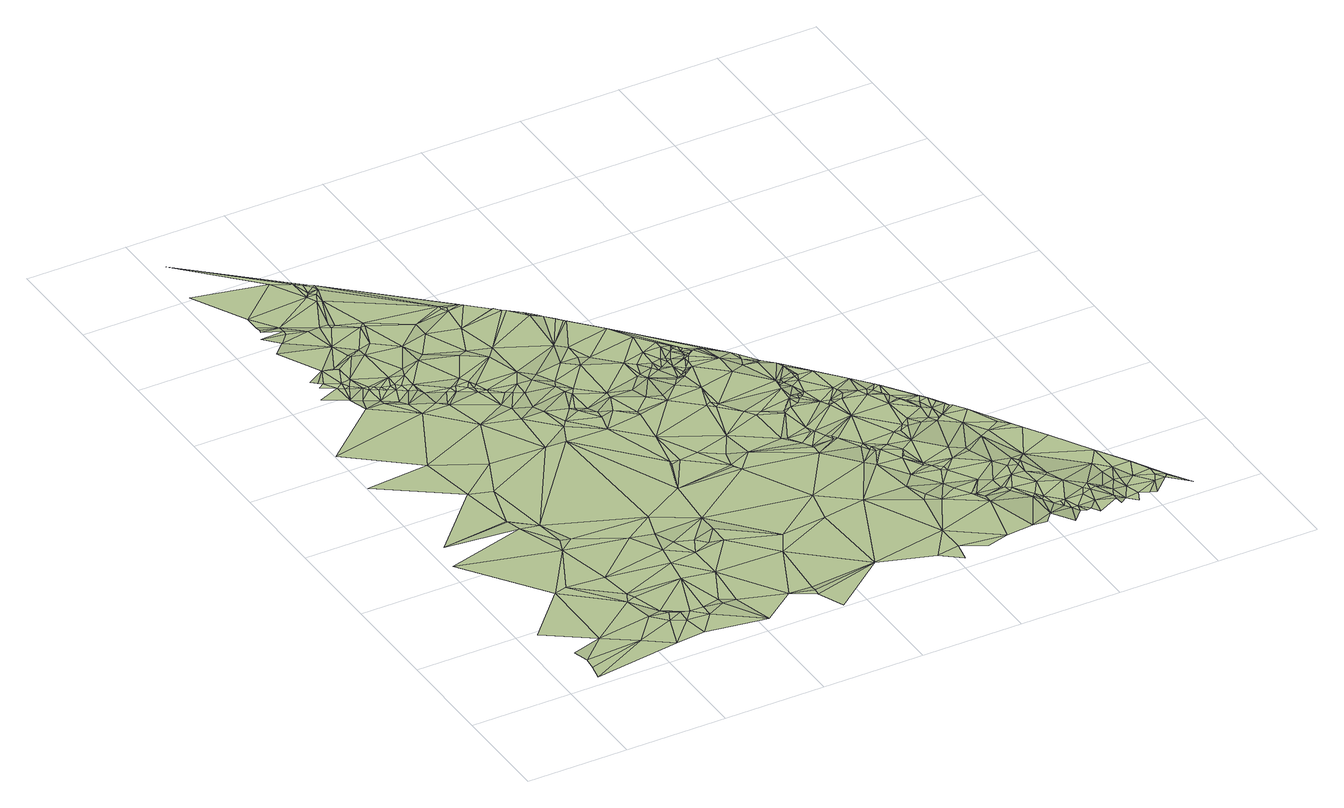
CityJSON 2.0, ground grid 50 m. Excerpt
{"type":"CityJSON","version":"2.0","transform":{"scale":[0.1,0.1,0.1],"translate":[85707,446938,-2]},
"CityObjects":{
"terrain1":{"type":"TINRelief","geometry":[{"type":"CompositeSurface","lod":"1","boundaries":[[[0,1,2]],[[3,4,5]],[[3,2,4]],[[0,6,7]],[[3,0,2]],[[3,5,8]],[[3,9,0]],[[10,6,0]],[[6,11,12]],[[9,10,0]],[[13,6,10]],[[3,8,14]],[[13,11,6]],[[3,14,9]],[[11,15,12]],[[15,16,17]],[[18,17,16]],[[13,10,19]],[[18,20,17]],[[13,19,21]],[[22,14,8]],[[23,10,9]],[[13,21,11]],[[14,24,9]],[[25,22,8]],[[26,19,10]],[[24,23,9]],[[23,26,10]],[[27,20,28]],[[29,24,14]],[[29,14,22]],[[29,23,24]],[[29,30,23]],[[11,31,15]],[[29,22,30]],[[32,16,15]],[[32,18,16]],[[25,33,22]],[[34,19,26]],[[31,32,15]],[[23,34,26]],[[33,30,22]],[[11,35,31]],[[36,20,18]],[[37,21,19]],[[36,18,32]],[[30,34,23]],[[31,35,32]],[[38,39,28]],[[21,40,11]],[[33,41,30]],[[42,33,25]],[[43,28,20]],[[41,34,30]],[[40,35,11]],[[38,44,39]],[[45,41,33]],[[37,19,34]],[[36,43,20]],[[45,46,41]],[[46,34,41]],[[47,48,49]],[[42,45,33]],[[50,21,37]],[[50,40,21]],[[51,52,48]],[[53,54,55]],[[56,32,35]],[[44,57,47]],[[54,51,55]],[[45,58,46]],[[59,48,47]],[[60,51,48]],[[59,47,61]],[[42,58,45]],[[62,57,44]],[[60,55,51]],[[60,48,59]],[[47,57,63]],[[64,36,32]],[[62,44,65]],[[46,66,34]],[[47,63,61]],[[60,59,67]],[[59,61,67]],[[68,28,43]],[[38,65,44]],[[58,66,46]],[[66,37,34]],[[56,35,40]],[[69,60,67]],[[61,63,67]],[[70,57,62]],[[70,63,57]],[[60,71,55]],[[68,38,28]],[[69,67,63]],[[69,71,60]],[[72,62,65]],[[71,73,55]],[[74,69,63]],[[64,43,36]],[[75,76,55]],[[74,63,70]],[[77,78,79]],[[80,70,62]],[[81,72,65]],[[38,81,65]],[[42,82,58]],[[75,79,76]],[[83,40,50]],[[84,74,70]],[[85,50,37]],[[86,87,88]],[[80,84,70]],[[89,78,77]],[[90,80,62]],[[91,86,88]],[[85,37,66]],[[92,62,72]],[[75,55,73]],[[91,88,93]],[[94,84,80]],[[89,88,87]],[[92,90,62]],[[74,95,69]],[[82,66,58]],[[96,71,69]],[[90,94,80]],[[96,73,71]],[[83,50,97]],[[84,95,74]],[[83,56,40]],[[85,97,50]],[[81,98,72]],[[99,94,90]],[[100,77,79]],[[94,95,84]],[[38,101,81]],[[102,32,56]],[[92,99,90]],[[92,72,98]],[[99,95,94]],[[100,89,77]],[[96,103,73]],[[75,73,103]],[[75,100,79]],[[92,104,99]],[[100,88,89]],[[105,106,93]],[[95,107,69]],[[96,69,107]],[[102,64,32]],[[108,98,81]],[[92,109,104]],[[99,104,95]],[[101,110,81]],[[111,101,38]],[[92,98,109]],[[112,97,85]],[[68,43,64]],[[108,81,110]],[[68,111,38]],[[113,85,66]],[[98,114,109]],[[115,104,109]],[[115,95,104]],[[116,88,100]],[[108,114,98]],[[117,93,88]],[[118,112,85]],[[96,119,103]],[[120,83,97]],[[75,103,119]],[[121,101,111]],[[115,109,114]],[[108,110,114]],[[116,100,75]],[[96,107,119]],[[120,56,83]],[[101,122,110]],[[123,107,95]],[[123,95,115]],[[113,118,85]],[[121,122,101]],[[82,124,66]],[[120,97,112]],[[116,75,125]],[[126,114,110]],[[121,111,127]],[[128,88,116]],[[129,82,130]],[[131,112,118]],[[132,111,68]],[[129,133,82]],[[124,113,66]],[[107,134,119]],[[126,110,122]],[[105,93,117]],[[135,115,114]],[[136,75,119]],[[121,127,122]],[[116,125,137]],[[138,68,64]],[[136,125,75]],[[131,118,113]],[[135,123,115]],[[105,139,140]],[[141,137,125]],[[131,120,112]],[[117,88,128]],[[123,142,107]],[[127,126,122]],[[143,127,111]],[[144,114,126]],[[133,124,82]],[[128,116,137]],[[136,119,134]],[[145,68,138]],[[107,142,134]],[[127,146,126]],[[144,135,114]],[[145,132,68]],[[132,143,111]],[[136,141,125]],[[147,140,139]],[[120,148,56]],[[149,137,141]],[[148,102,56]],[[127,150,146]],[[135,142,123]],[[144,126,146]],[[143,150,127]],[[151,138,64]],[[128,137,149]],[[151,64,102]],[[152,146,150]],[[136,134,153]],[[154,141,136]],[[134,142,153]],[[144,146,152]],[[149,141,154]],[[143,155,150]],[[131,113,156]],[[105,117,139]],[[152,150,155]],[[157,143,132]],[[158,142,135]],[[159,155,143]],[[154,136,153]],[[160,152,155]],[[131,156,120]],[[117,128,161]],[[159,143,157]],[[117,162,163]],[[164,145,138]],[[159,160,155]],[[129,130,165]],[[117,163,139]],[[117,161,162]],[[166,165,130]],[[124,156,113]],[[128,149,161]],[[129,165,133]],[[167,157,132]],[[168,132,145]],[[163,147,139]],[[144,169,135]],[[151,170,138]],[[163,162,171]],[[167,159,157]],[[162,161,171]],[[161,149,171]],[[170,164,138]],[[158,135,169]],[[168,167,132]],[[163,172,147]],[[163,171,172]],[[133,165,124]],[[158,173,142]],[[164,174,145]],[[175,153,142]],[[175,154,153]],[[147,172,176]],[[168,145,174]],[[177,140,147]],[[151,102,178]],[[172,171,176]],[[148,179,102]],[[180,144,152]],[[151,181,170]],[[182,159,167]],[[180,152,160]],[[159,183,160]],[[182,167,168]],[[151,178,181]],[[175,142,173]],[[158,169,184]],[[178,102,179]],[[185,170,181]],[[180,169,144]],[[158,184,173]],[[182,168,174]],[[149,154,186]],[[120,187,148]],[[182,183,159]],[[188,164,170]],[[148,189,179]],[[149,186,171]],[[190,174,164]],[[183,180,160]],[[191,185,181]],[[148,192,189]],[[193,182,174]],[[124,194,156]],[[176,171,186]],[[181,178,195]],[[191,181,195]],[[188,170,185]],[[120,156,196]],[[180,184,169]],[[175,186,154]],[[197,185,191]],[[177,147,176]],[[193,183,182]],[[188,190,164]],[[193,174,190]],[[192,179,189]],[[165,194,124]],[[198,197,191]],[[184,199,173]],[[148,200,192]],[[201,185,197]],[[202,178,179]],[[203,191,195]],[[203,198,191]],[[180,204,184]],[[175,173,205]],[[206,183,193]],[[202,179,192]],[[201,197,198]],[[188,185,201]],[[207,195,178]],[[183,204,180]],[[208,193,190]],[[204,199,184]],[[206,193,208]],[[148,209,200]],[[120,196,187]],[[207,203,195]],[[148,187,209]],[[199,205,173]],[[210,190,188]],[[210,188,201]],[[211,178,202]],[[202,192,212]],[[210,208,190]],[[207,178,211]],[[213,198,203]],[[214,176,186]],[[175,215,186]],[[175,205,215]],[[216,201,198]],[[192,200,212]],[[156,194,196]],[[213,203,207]],[[214,177,176]],[[210,201,216]],[[206,208,217]],[[206,218,183]],[[218,204,183]],[[213,216,198]],[[207,211,219]],[[220,208,210]],[[213,207,219]],[[186,215,221]],[[215,205,221]],[[187,200,209]],[[212,200,222]],[[177,205,199]],[[204,223,199]],[[202,212,224]],[[220,210,216]],[[220,217,208]],[[214,186,221]],[[214,221,205]],[[206,217,218]],[[165,225,194]],[[211,202,226]],[[227,200,187]],[[214,205,177]],[[213,219,228]],[[213,229,216]],[[224,212,222]],[[230,177,199]],[[227,222,200]],[[211,226,219]],[[231,230,199]],[[223,231,199]],[[213,228,229]],[[220,232,217]],[[218,233,204]],[[204,234,223]],[[194,225,196]],[[165,235,236]],[[228,219,226]],[[224,222,227]],[[233,234,204]],[[237,218,217]],[[232,237,217]],[[202,224,238]],[[216,229,239]],[[202,238,226]],[[220,216,240]],[[165,236,225]],[[241,232,220]],[[196,242,187]],[[241,237,232]],[[223,230,231]],[[227,187,242]],[[228,226,243]],[[216,239,240]],[[244,229,228]],[[241,220,240]],[[245,230,223]],[[244,228,243]],[[246,235,247]],[[245,223,234]],[[224,227,248]],[[244,239,229]],[[237,249,218]],[[218,250,233]],[[245,234,233]],[[251,243,226]],[[236,235,246]],[[245,233,252]],[[218,253,250]],[[224,254,238]],[[240,239,255]],[[244,255,239]],[[252,233,256]],[[245,252,256]],[[225,257,196]],[[244,243,251]],[[218,258,253]],[[241,259,237]],[[256,233,250]],[[218,249,258]],[[240,255,260]],[[227,261,248]],[[262,226,238]],[[224,263,254]],[[251,226,262]],[[244,264,255]],[[227,242,265]],[[224,248,266]],[[227,265,261]],[[264,260,255]],[[254,267,238]],[[196,257,242]],[[268,244,251]],[[241,240,269]],[[250,253,258]],[[224,266,263]],[[237,259,249]],[[270,267,254]],[[271,264,244]],[[236,272,225]],[[273,240,260]],[[262,238,267]],[[274,244,268]],[[274,271,244]],[[275,260,264]],[[270,254,263]],[[262,267,270]],[[276,268,251]],[[250,258,259]],[[236,246,277]],[[275,264,271]],[[261,278,248]],[[276,251,262]],[[273,260,275]],[[241,269,259]],[[259,258,249]],[[276,274,268]],[[279,275,271]],[[272,280,225]],[[277,246,281]],[[273,269,240]],[[282,271,274]],[[276,283,274]],[[284,261,265]],[[282,279,271]],[[279,285,275]],[[280,286,225]],[[286,257,225]],[[287,248,278]],[[282,274,283]],[[273,275,285]],[[288,263,266]],[[276,289,283]],[[290,278,261]],[[287,266,248]],[[236,291,272]],[[276,262,292]],[[293,285,279]],[[282,293,279]],[[283,289,294]],[[282,283,294]],[[295,261,284]],[[296,265,242]],[[276,292,289]],[[262,270,297]],[[296,284,265]],[[282,294,298]],[[299,285,293]],[[290,300,278]],[[301,273,285]],[[289,292,294]],[[282,302,293]],[[287,288,266]],[[287,278,300]],[[270,263,303]],[[295,290,261]],[[299,293,302]],[[304,280,272]],[[294,292,298]],[[301,285,299]],[[273,305,269]],[[282,298,306]],[[307,242,257]],[[308,295,284]],[[282,309,302]],[[291,304,272]],[[301,305,273]],[[310,296,242]],[[308,284,296]],[[299,302,311]],[[312,298,292]],[[282,306,309]],[[262,297,292]],[[236,277,313]],[[314,288,287]],[[312,306,298]],[[303,263,288]],[[301,299,311]],[[236,313,291]],[[307,310,242]],[[295,300,290]],[[269,315,259]],[[316,286,280]],[[302,317,311]],[[302,309,317]],[[312,318,306]],[[319,280,304]],[[318,309,306]],[[308,296,320]],[[301,311,321]],[[286,322,257]],[[323,288,314]],[[301,321,305]],[[305,315,269]],[[324,287,300]],[[310,320,296]],[[318,317,309]],[[319,304,291]],[[311,325,321]],[[324,314,287]],[[326,312,292]],[[327,325,311]],[[328,307,257]],[[270,329,297]],[[327,311,317]],[[319,316,280]],[[322,328,257]],[[318,330,317]],[[305,321,315]],[[325,331,321]],[[259,315,332]],[[326,318,312]],[[327,331,325]],[[327,317,330]],[[270,303,329]],[[333,310,307]],[[334,286,316]],[[318,335,330]],[[303,288,323]],[[323,314,324]],[[336,300,295]],[[326,292,297]],[[286,337,322]],[[321,331,315]],[[327,315,331]],[[327,330,338]],[[328,333,307]],[[339,295,308]],[[340,319,291]],[[327,338,315]],[[334,337,286]],[[339,308,320]],[[326,335,318]],[[341,333,328]],[[330,335,338]],[[342,340,291]],[[322,341,328]],[[343,324,300]],[[339,320,310]],[[259,332,344]],[[337,341,322]],[[342,291,313]],[[277,345,313]],[[346,338,335]],[[323,324,347]],[[315,338,332]],[[326,346,335]],[[339,310,333]],[[348,333,341]],[[349,334,316]],[[346,332,338]],[[348,341,337]],[[350,316,319]],[[326,351,346]],[[323,347,352]],[[346,351,332]],[[326,297,353]],[[303,323,354]],[[343,347,324]],[[355,349,316]],[[323,352,354]],[[336,343,300]],[[334,356,337]],[[336,295,339]],[[350,355,316]],[[297,329,353]],[[357,358,334]],[[354,352,359]],[[356,348,337]],[[357,334,349]],[[358,356,334]],[[342,313,360]],[[326,344,351]],[[340,361,319]],[[342,360,362]],[[343,352,347]],[[351,344,332]],[[363,354,359]],[[303,364,329]],[[365,303,354]],[[366,359,352]],[[367,333,348]],[[357,356,358]],[[342,361,340]],[[355,357,349]],[[326,353,368]],[[369,350,319]],[[365,364,303]],[[370,329,364]],[[363,359,366]],[[365,354,363]],[[371,370,364]],[[343,366,352]],[[326,368,344]],[[342,362,361]],[[339,333,367]],[[370,372,329]],[[369,319,361]],[[365,371,364]],[[371,372,370]],[[373,363,366]],[[374,355,350]],[[375,353,329]],[[343,373,366]],[[373,365,363]],[[374,350,369]],[[376,348,356]],[[362,360,377]],[[353,378,368]],[[357,376,356]],[[379,360,313]],[[380,343,336]],[[381,345,382]],[[383,313,345]],[[344,368,384]],[[355,385,357]],[[375,378,353]],[[336,339,386]],[[380,336,386]],[[380,387,343]],[[388,371,365]],[[389,372,371]],[[367,348,376]],[[388,365,373]],[[390,384,368]],[[374,385,355]],[[391,329,372]],[[380,386,387]],[[362,392,361]],[[375,329,393]],[[390,368,378]],[[374,369,385]],[[390,378,375]],[[389,371,388]],[[362,377,392]],[[386,339,394]],[[395,377,360]],[[343,396,373]],[[383,345,381]],[[395,360,379]],[[389,397,372]],[[386,394,387]],[[391,393,329]],[[357,398,376]],[[383,379,313]],[[343,387,396]],[[390,375,393]],[[391,372,397]],[[339,367,399]],[[357,385,398]],[[388,373,396]],[[367,376,400]],[[389,388,401]],[[387,394,402]],[[389,401,397]],[[369,361,403]],[[390,393,404]],[[367,400,399]],[[391,397,401]],[[405,394,339]],[[395,379,406]],[[387,402,407]],[[369,403,385]],[[404,393,391]],[[400,376,408]],[[387,407,396]],[[388,409,401]],[[383,406,379]],[[361,392,403]],[[410,383,381]],[[339,399,411]],[[377,412,392]],[[395,412,377]],[[388,396,409]],[[400,408,399]],[[391,401,409]],[[413,381,414]],[[404,391,409]],[[415,410,381]],[[395,406,412]],[[416,406,383]],[[394,417,402]],[[405,339,411]],[[418,415,381]],[[410,419,383]],[[416,383,419]],[[408,376,420]],[[421,398,385]],[[402,417,407]],[[418,381,413]],[[422,419,410]],[[399,408,423]],[[422,416,419]],[[405,417,394]],[[415,422,410]],[[424,421,385]],[[424,385,403]],[[425,406,416]],[[398,426,376]],[[427,413,414]],[[428,392,412]],[[396,407,429]],[[411,399,423]],[[404,409,429]],[[428,403,392]],[[418,430,415]],[[425,412,406]],[[431,422,415]],[[396,429,409]],[[425,416,422]],[[408,420,423]],[[431,415,430]],[[376,426,420]],[[407,417,429]],[[418,431,430]],[[418,413,431]],[[405,432,417]],[[427,433,413]],[[431,413,433]],[[427,434,433]],[[405,411,435]],[[417,432,429]],[[405,436,432]],[[425,437,412]],[[423,420,438]],[[433,434,439]],[[411,423,440]],[[441,428,412]],[[431,442,422]],[[421,443,398]],[[405,444,436]],[[405,435,444]],[[437,441,412]],[[425,422,442]],[[445,403,428]],[[431,433,446]],[[424,447,421]],[[424,403,447]],[[411,448,435]],[[423,438,440]],[[429,432,449]],[[433,439,450]],[[411,451,448]],[[432,436,449]],[[411,452,451]],[[420,426,438]],[[398,443,426]],[[411,440,452]],[[453,437,425]],[[444,435,448]],[[445,428,441]],[[450,439,454]],[[436,444,455]],[[437,456,441]],[[433,450,446]],[[445,447,403]],[[444,448,455]],[[429,449,455]],[[436,455,449]],[[431,446,457]],[[453,425,442]],[[445,441,456]],[[452,458,451]],[[459,456,437]],[[453,459,437]],[[460,438,426]],[[440,458,452]],[[431,457,442]],[[421,447,443]],[[445,456,461]],[[440,438,462]],[[460,462,438]],[[463,448,451]],[[440,464,458]],[[460,426,465]],[[453,442,459]],[[455,448,463]],[[466,450,454]],[[463,451,458]],[[467,445,461]],[[440,462,464]],[[468,446,450]],[[467,461,456]],[[459,467,456]],[[443,465,426]],[[467,447,445]],[[460,465,462]],[[468,457,446]],[[463,458,464]],[[457,469,442]],[[464,462,470]],[[468,450,471]],[[468,469,457]],[[472,443,447]],[[463,464,470]],[[462,465,473]],[[467,472,447]],[[455,463,474]],[[466,471,450]],[[462,475,470]],[[476,469,468]],[[462,473,475]],[[443,477,465]],[[476,468,471]],[[463,470,473]],[[465,474,473]],[[478,459,442]],[[465,479,474]],[[470,475,473]],[[476,480,469]],[[466,481,482]],[[463,473,474]],[[478,467,459]],[[465,477,479]],[[472,483,443]],[[476,471,484]],[[466,482,471]],[[478,442,469]],[[476,484,480]],[[471,482,484]],[[443,483,477]],[[467,485,472]],[[474,479,477]],[[486,469,480]],[[484,487,480]],[[472,488,483]],[[484,482,489]],[[490,482,491]],[[478,469,486]],[[472,485,488]],[[488,477,483]],[[486,480,487]],[[484,489,487]],[[490,489,482]],[[467,492,485]],[[478,493,467]],[[494,487,489]],[[467,493,492]],[[495,486,487]],[[495,487,494]],[[495,478,486]],[[494,489,496]],[[490,497,489]],[[490,498,497]],[[495,494,496]],[[495,493,478]],[[489,497,496]],[[497,498,499]],[[495,496,500]],[[495,500,493]],[[497,499,501]],[[496,497,502]],[[496,503,500]],[[496,502,503]],[[502,497,501]],[[493,500,504]],[[500,503,504]],[[502,504,503]],[[502,501,504]],[[501,505,504]],[[506,505,501]],[[506,504,505]],[[506,507,504]]]}]}
},
"vertices":[
[313,300,19],[160,250,22],[185,180,18],[467,200,17],[179,120,18],[161,40,19],[315,700,20],[91,460,16],[594,100,21],[586,340,21],[563,490,17],[508,980,17],[31,1110,15],[381,720,19],[653,270,18],[428,1220,16],[408,1290,20],[69,1260,16],[407,1300,17],[587,540,21],[362,1570,15],[566,700,21],[722,240,17],[653,360,17],[676,320,23],[743,120,17],[608,510,17],[0,1820,20],[316,1850,17],[723,300,23],[765,290,19],[536,1050,21],[520,1200,16],[834,230,16],[855,530,19],[585,1040,17],[473,1530,17],[879,660,17],[495,2210,21],[1,2110,17],[815,920,16],[835,290,17],[1044,70,17],[563,1730,15],[294,2360,22],[923,270,21],[923,310,17],[271,2460,17],[265,2570,16],[158,2520,20],[901,770,15],[223,2620,26],[201,2610,16],[179,2660,25],[201,2630,28],[267,2710,27],[967,1020,18],[316,2430,17],[991,270,16],[293,2550,16],[293,2580,28],[310,2540,16],[384,2390,17],[361,2510,23],[841,1720,15],[383,2360,23],[1014,500,19],[315,2550,23],[676,2010,20],[340,2590,29],[383,2490,16],[339,2680,29],[451,2340,18],[322,2700,24],[384,2500,27],[403,2860,20],[156,2920,29],[271,3040,24],[157,3060,22],[225,2990,20],[419,2470,16],[473,2300,23],[1216,200,16],[926,890,20],[406,2490,25],[1014,680,16],[184,3120,27],[177,3100,29],[272,3100,21],[271,3060,27],[451,2450,17],[182,3150,21],[485,2430,17],[184,3230,20],[430,2470,26],[497,2520,28],[433,2740,29],[969,800,15],[530,2400,16],[473,2460,26],[365,3010,24],[586,2250,22],[942,1710,19],[427,2760,24],[496,2460,26],[400,3420,20],[44,3500,20],[495,2730,24],[566,2380,20],[518,2440,26],[583,2350,16],[631,2210,21],[1059,770,14],[1171,700,19],[564,2420,26],[566,2500,27],[428,3020,20],[495,3250,19],[1104,720,15],[494,2780,21],[1170,900,17],[631,2230,17],[671,2310,16],[585,2550,24],[1351,490,20],[473,2990,20],[698,2320,24],[711,2290,16],[517,3200,20],[1328,160,21],[1328,130,17],[1170,800,21],[833,2100,17],[1328,190,17],[561,2800,20],[676,2570,28],[586,2930,20],[469,3010,24],[855,1960,20],[492,3370,19],[71,3760,20],[495,3000,20],[674,2710,20],[793,2240,17],[767,2360,27],[857,2050,21],[723,2320,25],[527,3340,19],[1190,1150,18],[539,3190,21],[765,2280,26],[991,1820,16],[788,2320,27],[608,2930,21],[609,2950,25],[790,2270,21],[1419,610,18],[833,2210,17],[720,2610,21],[833,2230,21],[810,2290,21],[539,3240,27],[517,3260,26],[517,3280,19],[946,2020,16],[1663,220,18],[1382,0,17],[894,2180,17],[924,2160,19],[857,2520,24],[969,1960,21],[562,3270,27],[560,3310,19],[809,2740,24],[969,2130,18],[811,2830,20],[567,3310,25],[1069,2860,19],[1150,1710,16],[1263,1350,18],[969,2450,20],[1015,1850,19],[968,2200,25],[1013,2280,25],[901,2540,20],[1082,1930,16],[966,2900,23],[1509,1140,20],[1126,2050,20],[1262,1330,14],[1105,2100,25],[1103,1890,22],[1307,1340,19],[1038,2190,28],[1643,630,22],[1171,1800,20],[1683,810,19],[1103,1920,16],[1149,1890,17],[969,2700,22],[1485,1190,20],[1148,2020,17],[1306,1550,17],[1172,1840,22],[1013,2500,23],[986,2850,20],[1081,2230,21],[1240,1820,18],[1127,2140,20],[1486,1170,24],[1170,2050,23],[1329,1730,22],[1403,1350,19],[1283,1920,16],[1054,2870,20],[967,2880,19],[1283,1950,20],[1215,2250,25],[1261,2390,19],[1329,1760,17],[1283,2190,25],[988,2870,26],[1508,1280,17],[1196,2740,19],[1578,1400,22],[1859,670,19],[1487,1770,19],[1598,1240,21],[1418,1840,19],[1395,1920,15],[1163,2770,19],[1170,2770,19],[1305,2250,22],[1280,2640,22],[1213,2730,19],[1932,130,19],[2047,290,19],[1306,2340,23],[1620,1650,19],[1465,2000,16],[1463,2120,19],[1353,2230,20],[1869,1080,22],[1488,1810,22],[1508,1980,6],[1270,2680,20],[2048,150,19],[2026,50,22],[1778,1260,23],[1404,2530,18],[1332,2610,19],[1575,1860,19],[1291,2650,21],[1370,2570,18],[1652,1620,19],[1485,2010,16],[1314,2630,20],[2003,920,21],[1394,2540,18],[1531,2390,18],[1508,2080,19],[1845,1190,17],[1666,1780,23],[1740,1530,19],[1553,2030,14],[1869,1130,23],[1775,1480,17],[1643,1660,23],[1600,1890,22],[1600,2280,16],[1667,1630,24],[1576,2010,7],[2093,540,19],[1578,2150,18],[1620,1910,12],[1575,2060,16],[1643,1890,24],[2273,110,26],[1802,1250,19],[1598,2020,7],[2071,660,24],[2162,80,24],[1644,2000,11],[1644,1920,13],[1871,1150,17],[1621,2070,15],[2048,880,18],[1893,1430,19],[1802,1490,22],[1666,1920,20],[1922,1250,17],[2161,500,24],[1710,1940,23],[1644,2050,6],[1665,1940,13],[1935,1240,21],[1982,1150,16],[1846,1820,24],[1688,1960,12],[1646,2070,13],[1913,1280,22],[1666,2150,18],[1666,2060,6],[1968,1600,22],[2117,570,24],[1665,2190,18],[1712,2010,23],[2056,1040,16],[1961,1190,19],[1711,2030,11],[1997,1140,23],[1689,2100,15],[1711,1980,23],[2340,380,25],[1891,1440,23],[1755,2110,7],[2139,740,18],[1734,2050,11],[1735,2020,23],[2228,610,17],[1980,1170,21],[1712,2140,15],[2099,980,17],[1960,1510,25],[1937,1460,18],[1710,2120,15],[1846,1940,24],[1735,2090,7],[2080,1000,16],[1980,1670,20],[1756,2050,12],[1736,2120,14],[1823,2050,19],[2071,1050,21],[2170,870,17],[1778,2050,23],[2093,1380,23],[2116,970,21],[1778,2070,11],[2133,1260,24],[2250,550,23],[2093,1010,22],[2298,470,23],[2072,1430,18],[1915,1960,18],[2409,120,27],[1800,2050,22],[1980,1470,18],[2160,990,23],[2226,780,16],[2276,710,16],[1824,2040,20],[2003,1500,16],[1914,1850,18],[1976,1530,24],[2252,750,21],[2207,930,19],[2228,790,19],[2183,880,21],[2004,1520,22],[2344,430,18],[2378,560,18],[2320,470,16],[2026,1530,20],[1974,1620,24],[2026,1600,15],[2025,1510,16],[2234,1060,23],[1936,1900,12],[2296,690,20],[1982,1640,24],[2003,1640,18],[2004,1670,16],[2049,1540,15],[2296,720,21],[1981,1830,19],[2273,970,20],[2437,460,15],[1981,1850,12],[2463,420,15],[2094,1400,17],[2521,160,30],[2476,110,30],[2526,330,15],[1937,1930,17],[2363,760,19],[2118,1390,23],[2116,1420,17],[2071,1630,15],[2071,1660,15],[2003,1850,12],[2070,1760,12],[2432,520,21],[2051,1790,16],[2162,1400,23],[2454,450,19],[2176,1500,14],[2071,1690,20],[2387,840,22],[2295,1090,24],[2270,1060,19],[2093,1670,14],[2184,1430,27],[2499,650,23],[2071,1780,11],[2274,1370,23],[2476,430,20],[2186,1480,14],[2317,1080,18],[2163,1660,14],[2552,290,16],[2323,1260,24],[2525,520,19],[2634,170,16],[2588,50,33],[2584,240,15],[2543,340,20],[2256,1420,22],[2613,200,15],[2544,310,20],[2386,1080,12],[2454,800,17],[2566,300,21],[2337,1120,23],[2453,770,23],[2596,420,19],[2454,1060,9],[2655,130,16],[2544,590,19],[2275,1530,14],[2610,230,21],[2633,230,22],[2292,1410,23],[2658,160,22],[2679,110,23],[2341,1340,23],[2321,1400,15],[2589,510,22],[2433,1100,8],[2700,110,27],[2433,1170,23],[2588,570,23],[2701,370,21],[2544,990,10],[2342,1360,15],[2587,630,22],[2723,230,21],[2565,860,9],[2363,1330,15],[2349,1440,14],[2746,160,23],[2385,1290,15],[2386,1270,23],[2656,440,23],[2724,70,25],[2363,1420,14],[2611,590,24],[2746,270,26],[2410,1260,15],[2667,450,25],[2475,1080,9],[2612,610,16],[2477,1150,16],[2477,1260,15],[2453,1220,15],[2498,1090,9],[2837,130,21],[2655,640,13],[2768,240,27],[2778,290,27],[2499,1230,15],[2840,160,18],[2612,880,12],[2549,1160,11],[2561,1140,10],[2521,1190,15],[2799,250,26],[2612,1070,12],[2882,430,11],[2573,1130,11],[2833,250,19],[2838,80,27],[2881,120,13],[2679,920,13],[2859,200,21],[2757,830,11],[2890,350,12],[2901,270,16],[2728,880,10],[2928,200,13],[2949,130,12],[2926,80,12],[2826,720,11],[2945,520,10],[2928,260,20],[2948,360,13],[2994,260,12],[3061,180,10],[2995,110,11],[3022,90,17],[3038,360,13],[3113,180,11],[3083,220,12],[3085,270,12],[3130,200,12],[3128,190,12],[3189,80,24],[3195,70,24]
]}
